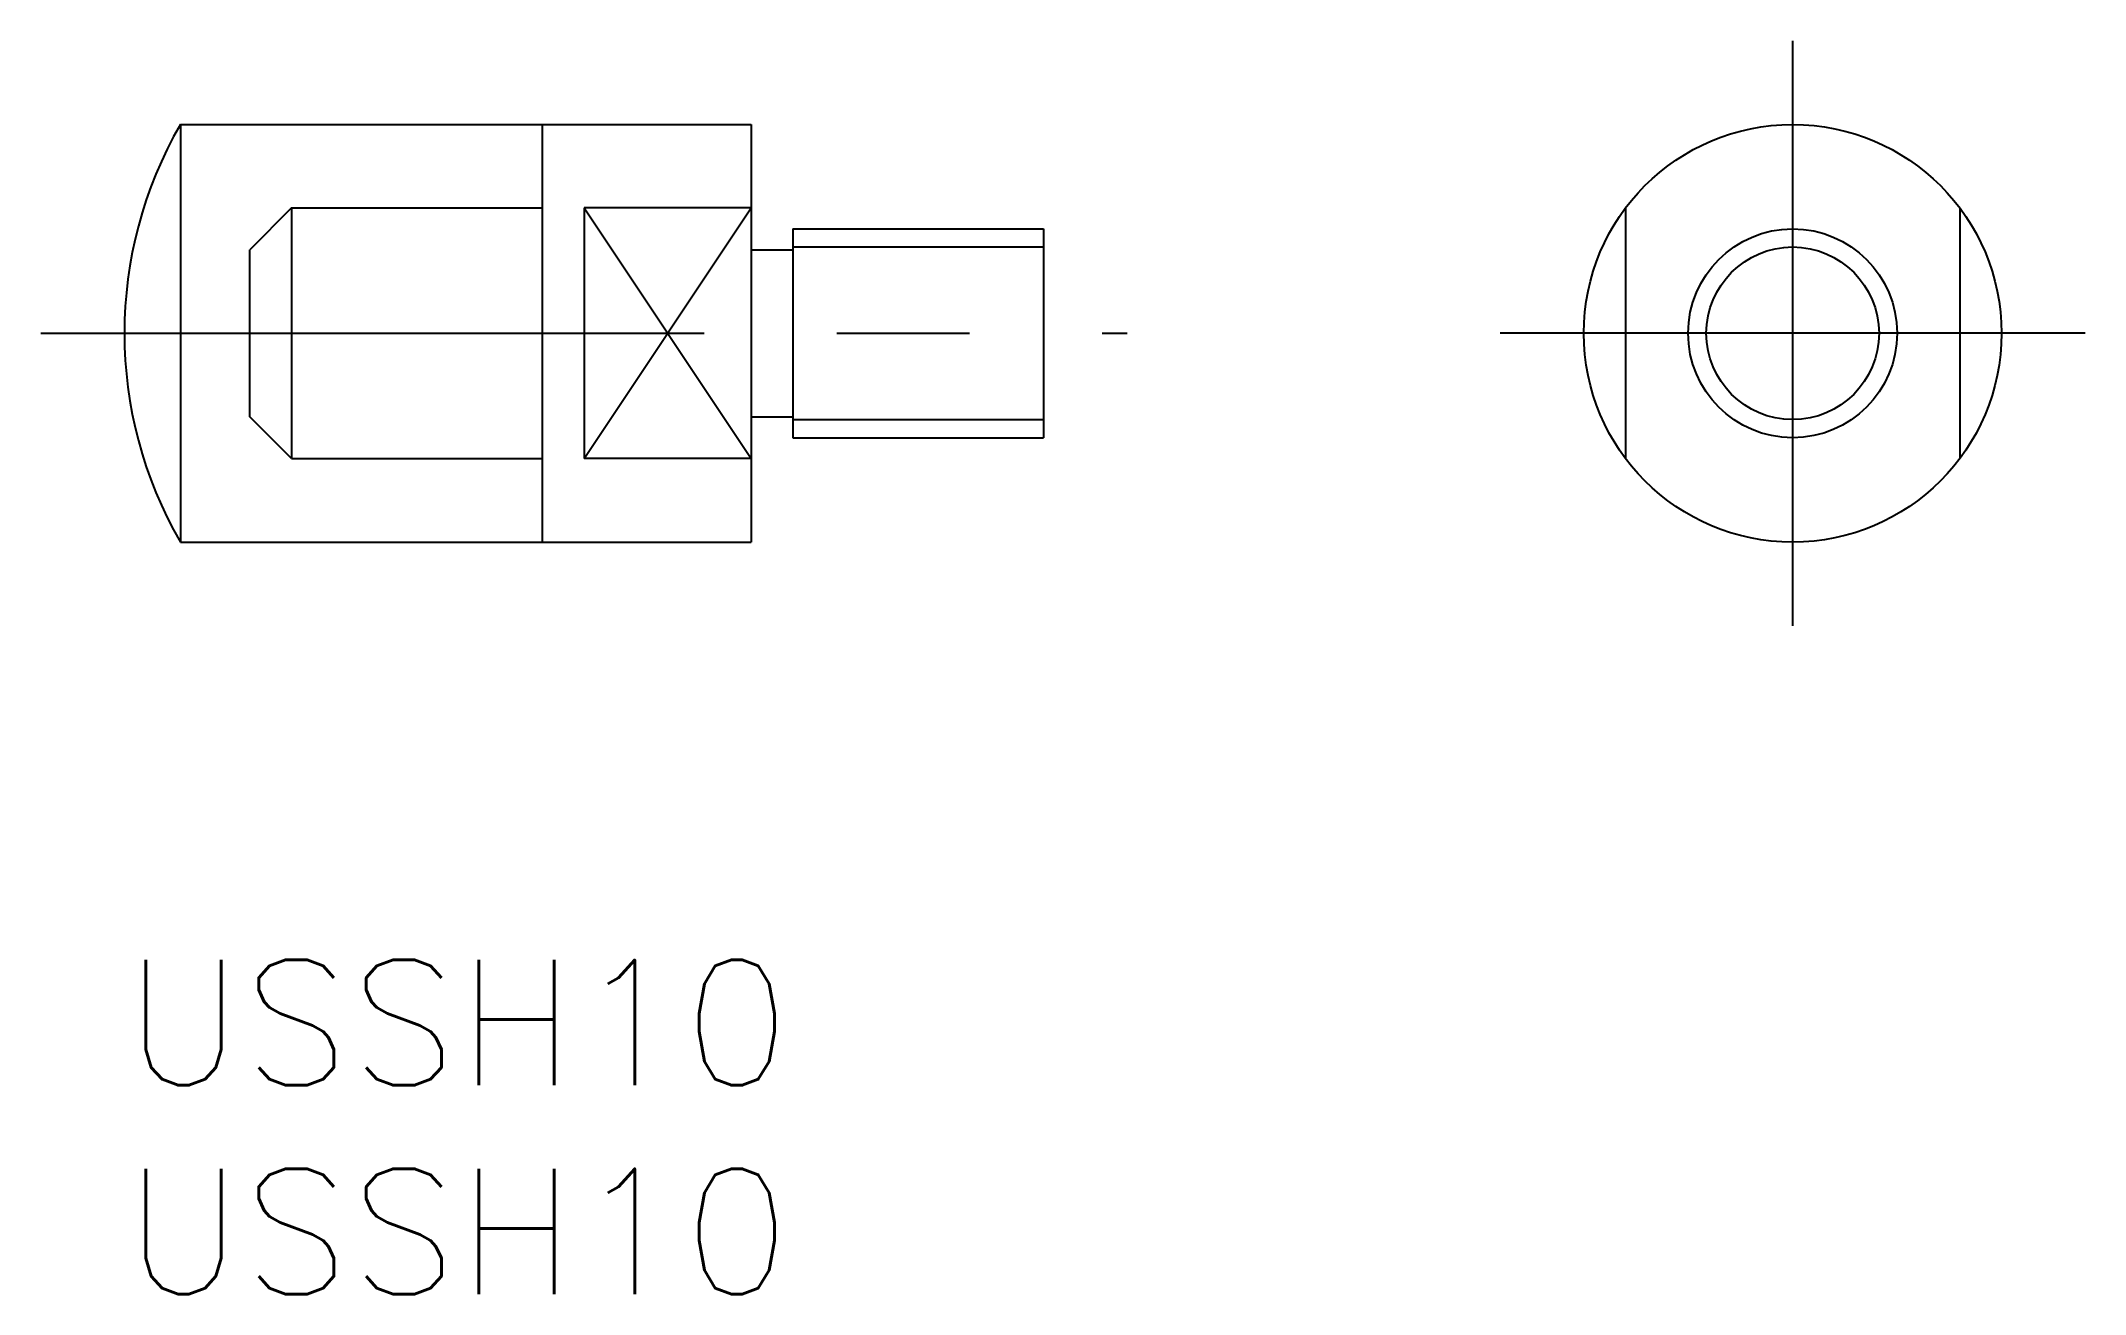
# Model space of a CAD drawing. Extents: x -2 to 46.9, y -8 to 22.
import ezdxf

# ---------------------------------------------------------------- set-up
doc = ezdxf.new("R2010")
doc.units = 0
doc.header["$LTSCALE"] = 0.5
doc.linetypes.add('CENTER', pattern=[50.8, 31.75, -6.35, 6.35, -6.35])
doc.linetypes.add('DASHED', pattern=[19.05, 12.7, -6.35])
for name, color, linetype in [('MSM_CENTER', 1, 'CENTER'), ('MSM_CONTINUOUS', 7, 'CONTINUOUS'), ('MSM_DASHED', 4, 'DASHED'), ('MSM_NARROW', 5, 'CONTINUOUS'), ('MSM_PART_NUMBER', 7, 'CONTINUOUS')]:
    doc.layers.add(name, color=color, linetype=linetype)
doc.styles.get("Standard").update_dxf_attribs({"font": 'txt.shx', "height": 3, "bigfont": 'bigfont.shx'})

# ---------------------------------------------------------------- blocks, each defined once
blk = doc.blocks.new('*U3')
at = {"layer": 'MSM_PART_NUMBER'}
blk.add_text('USSH10', height=3, dxfattribs=at).set_placement((0, -3))
blk = doc.blocks.new('*U4')
at = {"layer": 'MSM_PART_NUMBER'}
blk.add_text('USSH10', height=3, dxfattribs=at).set_placement((0, -8))

msp = doc.modelspace()

# ---------------------------------------------------------------- linework, layer by layer
at = {"layer": 'MSM_CENTER'}
for p, q in [((39.929, 22), (39.929, 8)), ((-2, 15), (24, 15)), ((46.929, 15), (32.929, 15))]:
    msp.add_line(p, q, dxfattribs=at)
at = {"layer": 'MSM_CONTINUOUS'}
for p, q in [((1.34, 20), (15, 20)), ((1.34, 20), (1.34, 10)), ((10, 20), (10, 10)), ((15, 20), (15, 10)), ((11, 18), (11, 12)), ((15, 18), (11, 18)), ((35.929, 18), (35.929, 12)), ((43.929, 18), (43.929, 12)), ((16, 17.5), (22, 17.5)), ((16, 17.5), (16, 12.5)), ((22, 17.5), (22, 12.5)), ((15, 17), (16, 17)), ((15, 13), (16, 13)), ((16, 12.5), (22, 12.5)), ((15, 12), (11, 12)), ((1.34, 10), (15, 10))]:
    msp.add_line(p, q, dxfattribs=at)
for radius in [5, 2.5]:
    msp.add_circle((39.929, 15), radius, dxfattribs=at)
msp.add_arc((10, 15), 10, 150, 210, dxfattribs=at)
at = {"layer": 'MSM_DASHED'}
for p, q in [((4, 18), (3, 17)), ((4, 18), (10, 18)), ((4, 18), (4, 12)), ((3, 13), (3, 17)), ((4, 12), (3, 13)), ((4, 12), (10, 12))]:
    msp.add_line(p, q, dxfattribs=at)
at = {"layer": 'MSM_NARROW'}
for p, q in [((11, 12), (15, 18)), ((11, 18), (15, 12)), ((16, 17.067), (22, 17.067)), ((16, 12.933), (22, 12.933))]:
    msp.add_line(p, q, dxfattribs=at)
msp.add_circle((39.929, 15), 2.067, dxfattribs=at)

# ---------------------------------------------------------------- block references
at = {"layer": 'MSM_CONTINUOUS'}
for name in ['*U3', '*U4']:
    msp.add_blockref(name, (0, 0), dxfattribs=at)

doc.saveas('drawing.dxf')
